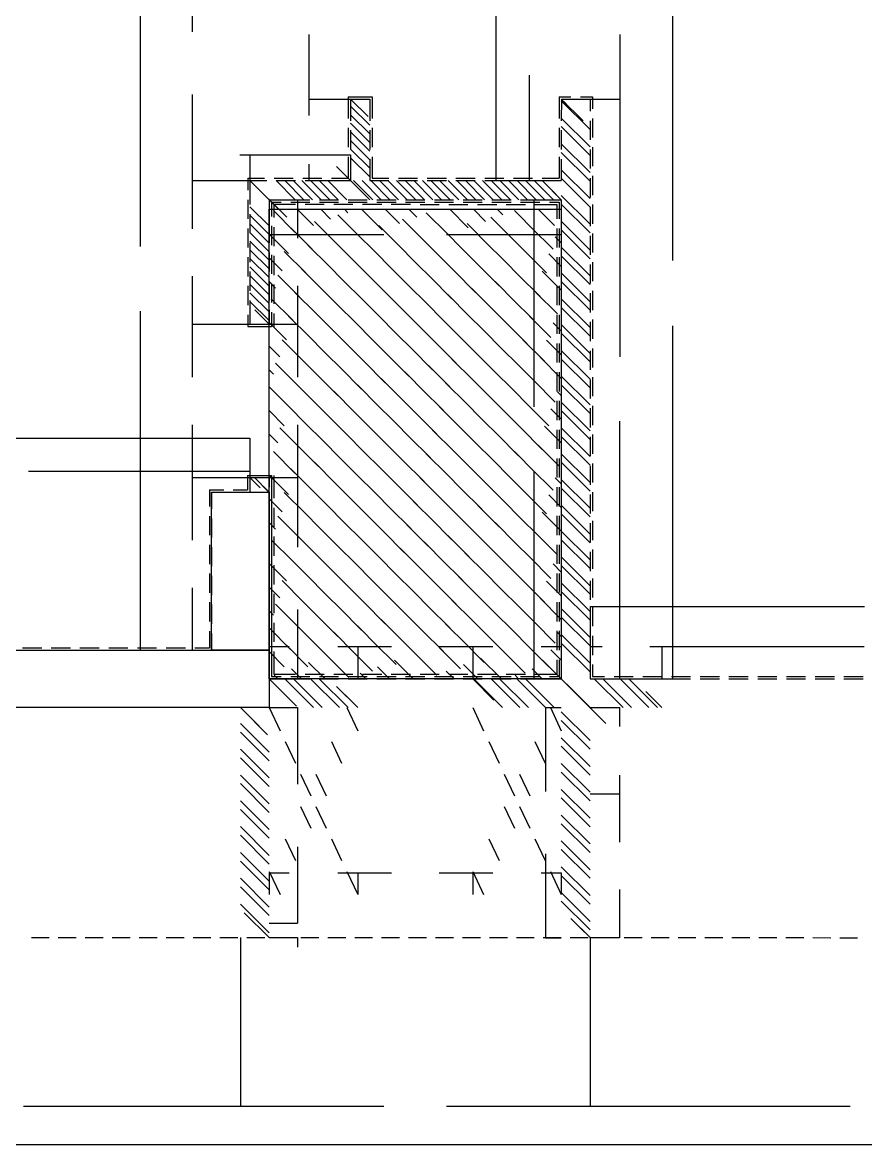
# Model space of a CAD drawing. Header units: metres. Extents: x -20.8 to 16.7, y -14.9 to 14.7.
# Drawn here: x -17.28 to -12.87, y -14.94 to -9.08 of the extents above; entities that cross this region are included whole.
import ezdxf

# ---------------------------------------------------------------- set-up
doc = ezdxf.new("R2010")
doc.units = ezdxf.units.M
doc.layers.add('CAD_PLAN_WALLS', color=8, linetype='Continuous')

msp = doc.modelspace()

# ---------------------------------------------------------------- linework, layer by layer
at = {"layer": 'CAD_PLAN_WALLS'}
for p, q in [((-14.8041, -7.6398), (-14.8041, -9.9071)), ((-16.6612, -8.4816), (-16.6613, -10.2512)), ((-13.883, -8.4817), (-13.883, -10.3239)), ((-16.3893, -8.6817), (-16.3893, -9.1312)), ((-15.7814, -9.1444), (-15.7814, -9.482)), ((-14.1581, -9.1444), (-14.1581, -9.482)), ((-14.631, -9.3576), (-14.631, -9.9071)), ((-16.3893, -9.4576), (-16.3893, -9.907)), ((-15.7815, -9.4819), (-15.5629, -9.4819)), ((-15.7815, -9.4819), (-15.5629, -9.4819)), ((-15.7814, -9.4819), (-15.7814, -9.5674)), ((-15.5749, -9.4699), (-15.4509, -9.4699)), ((-15.5749, -9.4699), (-15.5749, -9.5825)), ((-15.5629, -9.4819), (-15.5629, -9.5945)), ((-15.5629, -9.4819), (-15.4629, -9.4819)), ((-15.5629, -9.4819), (-15.5162, -9.5286)), ((-15.5629, -9.4819), (-15.4713, -9.5735)), ((-15.4629, -9.4819), (-15.4629, -9.5945)), ((-15.4509, -9.4699), (-15.4509, -9.5825)), ((-14.4747, -9.4698), (-14.4126, -9.4699)), ((-14.4747, -9.4698), (-14.4747, -9.5824)), ((-14.4626, -9.4819), (-14.4627, -9.5945)), ((-14.4627, -9.4819), (-14.3485, -9.5961)), ((-14.4627, -9.4819), (-14.4383, -9.5063)), ((-14.4626, -9.4819), (-14.3126, -9.482)), ((-14.3626, -9.47), (-14.3006, -9.4702)), ((-14.3126, -9.482), (-14.3126, -9.5445)), ((-14.3126, -9.482), (-14.1581, -9.482)), ((-14.3126, -9.482), (-14.1581, -9.482)), ((-14.3006, -9.4702), (-14.3006, -9.5326)), ((-14.1581, -9.4819), (-14.1581, -10.8263)), ((-15.5629, -9.5184), (-15.4629, -9.6184)), ((-14.4627, -9.491), (-14.3126, -9.641)), ((-15.5629, -9.5633), (-15.4629, -9.6633)), ((-14.4627, -9.5808), (-14.3126, -9.7308)), ((-14.3126, -9.5945), (-14.3126, -9.6945)), ((-14.3006, -9.5826), (-14.3006, -9.6826)), ((-15.5749, -9.6325), (-15.5749, -9.7325)), ((-15.5629, -9.6082), (-15.4629, -9.7083)), ((-15.5629, -9.6445), (-15.5629, -9.7445)), ((-15.5629, -9.6531), (-15.4629, -9.7532)), ((-15.4629, -9.6445), (-15.4629, -9.7445)), ((-15.4509, -9.6325), (-15.4509, -9.7325)), ((-14.4747, -9.6324), (-14.4747, -9.7324)), ((-14.4627, -9.6257), (-14.3126, -9.7757)), ((-14.4627, -9.6445), (-14.4627, -9.7445)), ((-15.5629, -9.6981), (-15.4629, -9.7981)), ((-14.4627, -9.7155), (-14.3126, -9.8656)), ((-16.1403, -9.7723), (-16.088, -9.7723)), ((-16.088, -9.7723), (-16.088, -9.907)), ((-16.088, -9.7723), (-15.5629, -9.7723)), ((-15.5629, -9.743), (-15.4629, -9.843)), ((-15.5629, -9.7723), (-15.5629, -9.8617)), ((-14.4627, -9.7604), (-14.3126, -9.9105)), ((-14.3126, -9.7445), (-14.3126, -9.8446)), ((-14.3006, -9.7326), (-14.3006, -9.8326)), ((-15.7814, -9.8215), (-15.7814, -9.9071)), ((-15.6371, -9.8328), (-15.4629, -10.007)), ((-15.5749, -9.7825), (-15.5749, -9.895)), ((-15.5629, -9.7879), (-15.4629, -9.8879)), ((-15.5629, -9.7945), (-15.5629, -9.907)), ((-15.4629, -9.7945), (-15.4629, -9.907)), ((-15.4509, -9.7825), (-15.4509, -9.895)), ((-14.4747, -9.7824), (-14.4747, -9.8951)), ((-14.4627, -9.7945), (-14.4627, -9.9071)), ((-16.1, -9.895), (-16.0125, -9.895)), ((-16.1, -9.895), (-16.1, -9.957)), ((-15.9625, -9.895), (-15.8625, -9.895)), ((-15.8125, -9.895), (-15.7124, -9.895)), ((-15.6624, -9.895), (-15.5749, -9.895)), ((-15.5922, -9.8777), (-15.4629, -10.007)), ((-15.4509, -9.895), (-15.3629, -9.895)), ((-15.3128, -9.895), (-15.2128, -9.895)), ((-15.1628, -9.895), (-15.0628, -9.895)), ((-15.0128, -9.8951), (-14.9128, -9.8951)), ((-14.8627, -9.8951), (-14.7627, -9.8951)), ((-14.7127, -9.8951), (-14.6127, -9.8951)), ((-14.5627, -9.8951), (-14.4747, -9.8951)), ((-14.4627, -9.8502), (-14.3126, -10.0003)), ((-14.4627, -9.8952), (-14.3126, -10.0452)), ((-14.3126, -9.8946), (-14.3126, -9.9946)), ((-14.3006, -9.8827), (-14.3006, -9.9827)), ((-16.3894, -9.907), (-16.088, -9.907)), ((-16.3894, -9.907), (-16.088, -9.907)), ((-16.3893, -9.9069), (-16.3893, -10.1584)), ((-16.088, -9.907), (-16.088, -10.0321)), ((-16.088, -9.907), (-16.0005, -9.907)), ((-16.088, -9.907), (-16.0311, -9.9639)), ((-16.088, -9.907), (-15.9862, -10.0088)), ((-16.088, -9.907), (-15.9413, -10.0537)), ((-16.088, -9.907), (-15.8964, -10.0986)), ((-15.9515, -9.907), (-15.8515, -10.007)), ((-15.9505, -9.907), (-15.8505, -9.907)), ((-15.9066, -9.907), (-15.8066, -10.007)), ((-15.8617, -9.907), (-15.7617, -10.007)), ((-15.8168, -9.907), (-15.7168, -10.007)), ((-15.8005, -9.907), (-15.7004, -9.907)), ((-15.7815, -9.907), (-15.6129, -9.907)), ((-15.7719, -9.907), (-15.6718, -10.007)), ((-15.727, -9.907), (-15.6269, -10.007)), ((-15.682, -9.907), (-15.582, -10.007)), ((-15.6504, -9.907), (-15.5629, -9.907)), ((-15.5473, -9.907), (-15.4473, -10.007)), ((-15.5024, -9.907), (-15.4024, -10.007)), ((-15.4629, -9.907), (-15.3629, -9.907)), ((-15.4575, -9.907), (-15.3575, -10.007)), ((-15.4126, -9.907), (-15.3126, -10.007)), ((-15.3677, -9.907), (-15.2676, -10.007)), ((-15.3228, -9.907), (-15.2227, -10.007)), ((-15.3128, -9.907), (-15.2128, -9.907)), ((-15.2778, -9.907), (-15.1778, -10.007)), ((-15.2329, -9.907), (-15.1329, -10.007)), ((-15.188, -9.907), (-15.088, -10.007)), ((-15.1628, -9.9071), (-15.0628, -9.9071)), ((-15.1431, -9.907), (-15.0431, -10.0071)), ((-15.0982, -9.907), (-14.9982, -10.0071)), ((-15.0533, -9.907), (-14.9533, -10.0071)), ((-15.0128, -9.9071), (-14.9128, -9.9071)), ((-15.0084, -9.907), (-14.9084, -10.0071)), ((-14.9635, -9.907), (-14.8634, -10.0071)), ((-14.9186, -9.907), (-14.8185, -10.0071)), ((-14.8736, -9.907), (-14.7736, -10.0071)), ((-14.8627, -9.9071), (-14.7627, -9.9071)), ((-14.8287, -9.907), (-14.7287, -10.0071)), ((-14.8042, -9.907), (-14.4627, -9.907)), ((-14.7838, -9.907), (-14.6838, -10.0071)), ((-14.7389, -9.907), (-14.6389, -10.0071)), ((-14.7127, -9.9071), (-14.6127, -9.9071)), ((-14.694, -9.907), (-14.594, -10.0071)), ((-14.6491, -9.907), (-14.5491, -10.0071)), ((-14.631, -9.907), (-14.4627, -9.907)), ((-14.6042, -9.907), (-14.5042, -10.0071)), ((-14.5627, -9.9071), (-14.4627, -9.9071)), ((-14.5593, -9.9105), (-14.4627, -10.0071)), ((-16.1, -10.0071), (-16.1, -10.1071)), ((-15.988, -10.007), (-15.9255, -10.007)), ((-15.988, -10.007), (-15.988, -10.0821)), ((-15.988, -10.007), (-15.8393, -10.007)), ((-15.8755, -10.007), (-15.7755, -10.007)), ((-15.8393, -10.007), (-15.8393, -10.2076)), ((-15.7254, -10.007), (-15.6254, -10.007)), ((-15.5754, -10.007), (-15.4754, -10.007)), ((-15.4254, -10.007), (-15.3254, -10.007)), ((-15.2753, -10.007), (-15.1753, -10.007)), ((-15.1253, -10.007), (-15.0253, -10.0071)), ((-14.9753, -10.0071), (-14.8753, -10.0071)), ((-14.8252, -10.0071), (-14.7252, -10.0071)), ((-14.6752, -10.0071), (-14.5752, -10.0071)), ((-14.606, -10.007), (-14.606, -11.0885)), ((-14.606, -10.0071), (-14.4627, -10.0071)), ((-14.5252, -10.0071), (-14.4627, -10.0071)), ((-14.5144, -9.9554), (-14.4627, -10.0071)), ((-14.4627, -9.985), (-14.3126, -10.135)), ((-14.4627, -10.0071), (-14.4627, -10.1071)), ((-16.088, -10.0435), (-15.988, -10.1435)), ((-15.9881, -12.5076), (-15.988, -10.057)), ((-15.988, -10.057), (-15.988, -10.1885)), ((-15.988, -10.057), (-14.4627, -10.0571)), ((-15.976, -10.019), (-15.9255, -10.019)), ((-15.976, -10.019), (-15.976, -10.0941)), ((-15.976, -10.019), (-15.976, -10.0941)), ((-15.976, -10.019), (-15.9255, -10.019)), ((-15.9653, -10.0636), (-15.853, -10.1759)), ((-15.964, -10.031), (-15.964, -10.1001)), ((-15.964, -10.031), (-15.8505, -10.031)), ((-15.8755, -10.019), (-15.7755, -10.019)), ((-15.8755, -10.019), (-15.7755, -10.019)), ((-15.8418, -10.057), (-15.7566, -10.1422)), ((-15.8005, -10.031), (-15.7004, -10.031)), ((-15.7254, -10.019), (-15.6254, -10.019)), ((-15.7254, -10.019), (-15.6254, -10.019)), ((-15.7183, -10.057), (-15.6668, -10.1085)), ((-15.6504, -10.031), (-15.5504, -10.031)), ((-15.5948, -10.057), (-15.577, -10.0749)), ((-15.5754, -10.019), (-15.4754, -10.019)), ((-15.5754, -10.019), (-15.4754, -10.019)), ((-15.505, -10.057), (-15.3974, -10.1647)), ((-15.5004, -10.031), (-15.4004, -10.031)), ((-15.4254, -10.019), (-15.3254, -10.019)), ((-15.4254, -10.019), (-15.3254, -10.019)), ((-15.3815, -10.0571), (-15.3075, -10.131)), ((-15.3504, -10.031), (-15.2503, -10.031)), ((-15.2753, -10.019), (-15.1753, -10.019)), ((-15.2753, -10.019), (-15.1753, -10.019)), ((-15.258, -10.0571), (-15.2177, -10.0973)), ((-15.2003, -10.0311), (-15.1003, -10.0311)), ((-15.1253, -10.019), (-15.0253, -10.0191)), ((-15.1253, -10.019), (-15.0253, -10.0191)), ((-15.0503, -10.0311), (-14.9503, -10.0311)), ((-15.0446, -10.0571), (-14.9482, -10.1535)), ((-14.9753, -10.0191), (-14.8753, -10.0191)), ((-14.9753, -10.0191), (-14.8753, -10.0191)), ((-14.9211, -10.0571), (-14.8584, -10.1198)), ((-14.9003, -10.0311), (-14.8002, -10.0311)), ((-14.8252, -10.0191), (-14.7252, -10.0191)), ((-14.8252, -10.0191), (-14.7252, -10.0191)), ((-14.7976, -10.0571), (-14.7686, -10.0861)), ((-14.7502, -10.0311), (-14.6502, -10.0311)), ((-14.7078, -10.0636), (-14.5955, -10.1759)), ((-14.6752, -10.0191), (-14.5752, -10.0191)), ((-14.6752, -10.0191), (-14.5752, -10.0191)), ((-14.6002, -10.0311), (-14.4867, -10.0311)), ((-14.5843, -10.0571), (-14.4991, -10.1422)), ((-14.5252, -10.0191), (-14.4747, -10.0191)), ((-14.5252, -10.0191), (-14.4747, -10.0191)), ((-14.4867, -10.0311), (-14.4867, -10.1071)), ((-14.4747, -10.0191), (-14.4747, -10.1071)), ((-14.4747, -10.0191), (-14.4747, -10.1071)), ((-14.4627, -10.0299), (-14.3126, -10.1799)), ((-14.4627, -10.0571), (-14.4627, -10.1885)), ((-14.4627, -10.0571), (-14.4627, -12.5076)), ((-14.3126, -10.0446), (-14.3126, -10.1446)), ((-14.3006, -10.0327), (-14.3006, -10.1327)), ((-16.088, -10.0821), (-16.088, -10.1821)), ((-16.088, -10.0884), (-15.988, -10.1884)), ((-15.752, -10.1198), (-15.6397, -10.232)), ((-15.6285, -10.0861), (-15.5162, -10.1984)), ((-15.2917, -10.1085), (-15.1794, -10.2208)), ((-15.1681, -10.0749), (-15.0559, -10.1871)), ((-14.8313, -10.0973), (-14.719, -10.2096)), ((-14.4627, -10.1197), (-14.3126, -10.2698)), ((-16.1, -10.1571), (-16.1, -10.2571)), ((-16.088, -10.1333), (-15.988, -10.2334)), ((-16.088, -10.1782), (-15.988, -10.2783)), ((-15.9881, -10.1884), (-15.3885, -10.1885)), ((-15.988, -10.1321), (-15.988, -10.2321)), ((-15.988, -10.1871), (-15.8867, -10.2884)), ((-15.976, -10.1441), (-15.976, -10.2441)), ((-15.976, -10.1441), (-15.976, -10.2441)), ((-15.964, -10.1501), (-15.964, -10.2501)), ((-15.8755, -10.1534), (-15.7632, -10.2657)), ((-15.5387, -10.1759), (-15.4264, -10.2882)), ((-15.4152, -10.1422), (-15.3029, -10.2545)), ((-15.0783, -10.1647), (-14.9661, -10.277)), ((-15.0621, -10.1885), (-14.4626, -10.1885)), ((-14.9548, -10.131), (-14.8425, -10.2433)), ((-14.7415, -10.1872), (-14.6292, -10.2994)), ((-14.618, -10.1535), (-14.5057, -10.2658)), ((-14.4867, -10.1571), (-14.4867, -10.2571)), ((-14.4747, -10.1571), (-14.4747, -10.2571)), ((-14.4747, -10.1571), (-14.4747, -10.2571)), ((-14.4627, -10.1571), (-14.4627, -10.2571)), ((-14.4627, -10.1646), (-14.3126, -10.3147)), ((-14.3006, -10.1827), (-14.3006, -10.2827)), ((-16.088, -10.2232), (-15.988, -10.3232)), ((-16.088, -10.2321), (-16.088, -10.3321)), ((-15.7857, -10.2433), (-15.6734, -10.3555)), ((-15.6622, -10.2096), (-15.5499, -10.3219)), ((-15.3253, -10.2321), (-15.2131, -10.3443)), ((-15.2018, -10.1984), (-15.0896, -10.3107)), ((-14.865, -10.2208), (-14.7527, -10.3331)), ((-14.4945, -10.2003), (-14.4627, -10.2321)), ((-14.3126, -10.1946), (-14.3126, -10.2947)), ((-16.088, -10.2681), (-15.988, -10.3681)), ((-15.988, -10.2821), (-15.988, -10.3821)), ((-15.976, -10.2941), (-15.976, -10.3941)), ((-15.976, -10.2941), (-15.976, -10.3941)), ((-15.964, -10.3001), (-15.964, -10.4001)), ((-15.9092, -10.2769), (-15.7969, -10.3892)), ((-15.5724, -10.2994), (-15.4601, -10.4117)), ((-15.4488, -10.2657), (-15.3366, -10.378)), ((-15.112, -10.2882), (-14.9997, -10.4005)), ((-14.9885, -10.2545), (-14.8762, -10.3668)), ((-14.6517, -10.277), (-14.5394, -10.3893)), ((-14.5282, -10.2901), (-14.4627, -10.3556)), ((-14.4627, -10.2545), (-14.3126, -10.4045)), ((-14.4627, -10.2994), (-14.3126, -10.4494)), ((-16.1, -10.3071), (-16.1, -10.4071)), ((-16.088, -10.313), (-15.988, -10.413)), ((-16.088, -10.3579), (-15.988, -10.4579)), ((-15.988, -10.3106), (-15.9204, -10.3782)), ((-15.6959, -10.3331), (-15.5836, -10.4454)), ((-15.359, -10.3556), (-15.2468, -10.4678)), ((-15.2355, -10.3219), (-15.1232, -10.4342)), ((-14.8987, -10.3443), (-14.7864, -10.4566)), ((-14.7752, -10.3107), (-14.6629, -10.4229)), ((-14.4867, -10.3071), (-14.4867, -10.4072)), ((-14.4747, -10.3071), (-14.4747, -10.4072)), ((-14.4747, -10.3071), (-14.4747, -10.4072)), ((-14.4627, -10.3071), (-14.4627, -10.4072)), ((-14.3126, -10.3447), (-14.3126, -10.4447)), ((-14.3006, -10.3328), (-14.3006, -10.4328)), ((-16.3894, -10.4058), (-16.3894, -10.6572)), ((-16.088, -10.3821), (-16.088, -10.4822)), ((-16.088, -10.4028), (-15.988, -10.5028)), ((-15.9429, -10.4005), (-15.8306, -10.5127)), ((-15.8194, -10.3668), (-15.7071, -10.4791)), ((-15.606, -10.4229), (-15.4938, -10.5352)), ((-15.4825, -10.3892), (-15.3703, -10.5015)), ((-15.1457, -10.4117), (-15.0334, -10.524)), ((-15.0222, -10.378), (-14.9099, -10.4903)), ((-14.6854, -10.4005), (-14.5731, -10.5128)), ((-14.5619, -10.3799), (-14.4627, -10.4791)), ((-14.4627, -10.3892), (-14.3126, -10.5392)), ((-16.1, -10.4571), (-16.1, -10.5572)), ((-16.088, -10.4477), (-15.988, -10.5477)), ((-15.988, -10.4321), (-15.988, -10.5322)), ((-15.988, -10.4341), (-15.9541, -10.468)), ((-15.976, -10.4441), (-15.976, -10.5442)), ((-15.976, -10.4441), (-15.976, -10.5442)), ((-15.964, -10.4501), (-15.964, -10.5502)), ((-15.8393, -10.4566), (-15.8393, -10.6572)), ((-15.7295, -10.4566), (-15.6173, -10.5689)), ((-15.3927, -10.4791), (-15.2804, -10.5913)), ((-15.2692, -10.4454), (-15.1569, -10.5577)), ((-14.9324, -10.4678), (-14.8201, -10.5801)), ((-14.8089, -10.4342), (-14.6966, -10.5464)), ((-14.4867, -10.4572), (-14.4867, -10.5572)), ((-14.4747, -10.4572), (-14.4747, -10.5572)), ((-14.4747, -10.4572), (-14.4747, -10.5572)), ((-14.4627, -10.4341), (-14.3126, -10.5841)), ((-14.4627, -10.4572), (-14.4627, -10.5572)), ((-16.088, -10.4926), (-15.988, -10.5926)), ((-16.088, -10.5322), (-16.088, -10.6572)), ((-16.088, -10.5375), (-15.988, -10.6376)), ((-15.9766, -10.524), (-15.8643, -10.6362)), ((-15.8531, -10.4903), (-15.7408, -10.6026)), ((-15.5162, -10.5127), (-15.4039, -10.625)), ((-15.1794, -10.5352), (-15.0671, -10.6475)), ((-15.0559, -10.5015), (-14.9436, -10.6138)), ((-14.719, -10.524), (-14.6068, -10.6363)), ((-14.5955, -10.4903), (-14.4833, -10.6026)), ((-14.4627, -10.5239), (-14.3126, -10.674)), ((-14.3126, -10.4947), (-14.3126, -10.5947)), ((-14.3006, -10.4828), (-14.3006, -10.5828)), ((-16.6613, -10.5881), (-16.6613, -12.3576)), ((-16.0627, -10.5824), (-15.988, -10.6572)), ((-15.988, -10.5822), (-15.988, -10.6572)), ((-15.976, -10.5942), (-15.976, -10.6692)), ((-15.976, -10.5942), (-15.976, -10.6692)), ((-15.7632, -10.5801), (-15.651, -10.6924)), ((-15.6397, -10.5464), (-15.5274, -10.6587)), ((-15.3029, -10.5689), (-15.1906, -10.6812)), ((-14.9661, -10.5913), (-14.8538, -10.7036)), ((-14.8426, -10.5577), (-14.7303, -10.6699)), ((-14.4627, -10.5688), (-14.3126, -10.7189)), ((-16.3894, -10.6571), (-16.3894, -10.933)), ((-16.3894, -10.6572), (-16.088, -10.6572)), ((-16.3894, -10.6572), (-16.088, -10.6572)), ((-16.1, -10.6072), (-16.1, -10.6692)), ((-16.088, -10.6572), (-15.988, -10.6572)), ((-16.0178, -10.6274), (-15.988, -10.6572)), ((-15.988, -10.6475), (-15.898, -10.7375)), ((-15.988, -10.6572), (-15.8393, -10.6572)), ((-15.988, -10.6572), (-15.8393, -10.6572)), ((-15.964, -10.6002), (-15.964, -10.6692)), ((-15.8867, -10.6138), (-15.7745, -10.7261)), ((-15.8393, -10.6571), (-15.8393, -10.933)), ((-15.5499, -10.6362), (-15.4376, -10.7485)), ((-15.4264, -10.6026), (-15.3141, -10.7148)), ((-15.0896, -10.625), (-14.9773, -10.7373)), ((-14.7527, -10.6475), (-14.6405, -10.7598)), ((-14.6292, -10.6138), (-14.5169, -10.7261)), ((-14.5057, -10.6494), (-14.4627, -10.6924)), ((-14.4867, -10.6072), (-14.4867, -10.7072)), ((-14.4747, -10.6072), (-14.4747, -10.7072)), ((-14.4747, -10.6072), (-14.4747, -10.7072)), ((-14.4627, -10.6072), (-14.4627, -10.7072)), ((-14.3126, -10.6447), (-14.3126, -10.7448)), ((-14.3006, -10.6328), (-14.3006, -10.7328)), ((-16.1, -10.6692), (-15.976, -10.6692)), ((-15.7969, -10.7036), (-15.6846, -10.8159)), ((-15.6734, -10.6699), (-15.5611, -10.7822)), ((-15.3366, -10.6924), (-15.2243, -10.8047)), ((-15.2131, -10.6587), (-15.1008, -10.771)), ((-14.9997, -10.7149), (-14.8875, -10.8271)), ((-14.8762, -10.6812), (-14.764, -10.7935)), ((-14.4627, -10.6587), (-14.3127, -10.8087)), ((-14.4627, -10.7036), (-14.3127, -10.8536)), ((-13.883, -10.6654), (-13.8831, -12.5077)), ((-15.988, -10.771), (-15.9317, -10.8273)), ((-15.9204, -10.7373), (-15.8081, -10.8496)), ((-15.5836, -10.7598), (-15.4713, -10.872)), ((-15.4601, -10.7261), (-15.3478, -10.8384)), ((-15.1233, -10.7485), (-15.011, -10.8608)), ((-14.7864, -10.771), (-14.6741, -10.8833)), ((-14.6629, -10.7373), (-14.5506, -10.8496)), ((-14.5394, -10.7392), (-14.4627, -10.8159)), ((-14.4867, -10.7572), (-14.4867, -10.8573)), ((-14.4747, -10.7572), (-14.4747, -10.8573)), ((-14.4747, -10.7572), (-14.4747, -10.8573)), ((-14.4627, -10.7572), (-14.4627, -10.8573)), ((-15.8306, -10.8271), (-15.7183, -10.9394)), ((-15.7071, -10.7934), (-15.5948, -10.9057)), ((-15.3703, -10.8159), (-15.258, -10.9282)), ((-15.2468, -10.7822), (-15.1345, -10.8945)), ((-14.9099, -10.8047), (-14.7976, -10.917)), ((-14.5731, -10.829), (-14.4627, -10.9394)), ((-14.4627, -10.7934), (-14.3127, -10.9434)), ((-14.3127, -10.7948), (-14.3127, -10.8948)), ((-14.3006, -10.7829), (-14.3007, -10.8829)), ((-15.9541, -10.8608), (-15.8418, -10.9731)), ((-15.6173, -10.8833), (-15.505, -10.9955)), ((-15.4938, -10.8496), (-15.3815, -10.9619)), ((-15.1569, -10.872), (-15.0447, -10.9843)), ((-15.0334, -10.8384), (-14.9212, -10.9506)), ((-14.6966, -10.8608), (-14.5843, -10.9731)), ((-14.4627, -10.8383), (-14.3127, -10.9883)), ((-15.988, -10.8945), (-15.9653, -10.9172)), ((-15.7408, -10.9169), (-15.6285, -11.0292)), ((-15.404, -10.9394), (-15.2917, -11.0517)), ((-15.2804, -10.9057), (-15.1682, -11.018)), ((-14.9436, -10.9282), (-14.8313, -11.0405)), ((-14.8201, -10.8945), (-14.7078, -11.0068)), ((-14.4867, -10.9073), (-14.4867, -11.0073)), ((-14.4747, -10.9073), (-14.4747, -11.0073)), ((-14.4747, -10.9073), (-14.4747, -11.0073)), ((-14.4627, -10.9073), (-14.4627, -11.0073)), ((-14.4627, -10.9281), (-14.3127, -11.0782)), ((-14.3127, -10.9448), (-14.3127, -11.0448)), ((-14.3007, -10.9329), (-14.3007, -11.0329)), ((-15.9878, -10.9843), (-15.8755, -11.0966)), ((-15.8643, -10.9506), (-15.752, -11.0629)), ((-15.651, -11.0068), (-15.5387, -11.119)), ((-15.5275, -10.9731), (-15.4152, -11.0854)), ((-15.1906, -10.9955), (-15.0783, -11.1078)), ((-15.0671, -10.9619), (-14.9548, -11.0741)), ((-14.7303, -10.9843), (-14.618, -11.0966)), ((-14.6068, -10.9506), (-14.4945, -11.0629)), ((-14.4833, -11.0087), (-14.4627, -11.0292)), ((-14.4627, -10.973), (-14.3127, -11.1231)), ((-15.7745, -11.0404), (-15.6622, -11.1527)), ((-15.4376, -11.0629), (-15.3254, -11.1752)), ((-15.3141, -11.0292), (-15.2019, -11.1415)), ((-14.9773, -11.0517), (-14.865, -11.164)), ((-14.8538, -11.018), (-14.7415, -11.1303)), ((-14.4867, -11.0573), (-14.4867, -11.1573)), ((-14.4747, -11.0573), (-14.4747, -11.1573)), ((-14.4747, -11.0573), (-14.4747, -11.1573)), ((-14.4627, -11.0573), (-14.4627, -11.1573)), ((-14.4627, -11.0629), (-14.3127, -11.2129)), ((-15.988, -11.1078), (-15.9092, -11.1866)), ((-15.898, -11.0741), (-15.7857, -11.1864)), ((-15.5611, -11.0966), (-15.4489, -11.2089)), ((-15.2243, -11.119), (-15.112, -11.2313)), ((-15.1008, -11.0854), (-14.9885, -11.1976)), ((-14.764, -11.1078), (-14.6517, -11.2201)), ((-14.6405, -11.0742), (-14.5282, -11.1864)), ((-14.517, -11.0985), (-14.4627, -11.1528)), ((-14.4627, -11.1078), (-14.3127, -11.2578)), ((-14.3127, -11.0948), (-14.3127, -11.1949)), ((-14.3007, -11.0829), (-14.3007, -11.1829)), ((-16.3894, -11.1815), (-16.3894, -11.4574)), ((-15.8393, -11.1815), (-15.8393, -11.4574)), ((-15.8082, -11.1639), (-15.6959, -11.2762)), ((-15.6846, -11.1303), (-15.5724, -11.2425)), ((-15.3478, -11.1527), (-15.2355, -11.265)), ((-15.011, -11.1752), (-14.8987, -11.2875)), ((-14.8875, -11.1415), (-14.7752, -11.2538)), ((-14.1582, -11.1632), (-14.1582, -12.5077)), ((-15.988, -11.2313), (-15.9429, -11.2764)), ((-15.9317, -11.1976), (-15.8194, -11.3099)), ((-15.5948, -11.2201), (-15.4826, -11.3324)), ((-15.4713, -11.1864), (-15.359, -11.2987)), ((-15.258, -11.2426), (-15.1457, -11.3548)), ((-15.1345, -11.2089), (-15.0222, -11.3212)), ((-14.7977, -11.2313), (-14.6854, -11.3436)), ((-14.6742, -11.1977), (-14.5619, -11.3099)), ((-14.5506, -11.1883), (-14.4627, -11.2763)), ((-14.4867, -11.2073), (-14.4867, -11.3074)), ((-14.4747, -11.2073), (-14.4747, -11.3074)), ((-14.4747, -11.2073), (-14.4747, -11.3074)), ((-14.4627, -11.1976), (-14.3127, -11.3476)), ((-14.4627, -11.2073), (-14.4627, -11.3074)), ((-14.4627, -11.2425), (-14.3127, -11.3925)), ((-14.3007, -11.233), (-14.3007, -11.333)), ((-17.5456, -11.2507), (-16.088, -11.2507)), ((-16.0881, -11.2507), (-16.0881, -11.5324)), ((-15.8418, -11.2875), (-15.7296, -11.3997)), ((-15.7183, -11.2538), (-15.6061, -11.3661)), ((-15.3815, -11.2762), (-15.2692, -11.3885)), ((-15.0447, -11.2987), (-14.9324, -11.411)), ((-14.9212, -11.265), (-14.8089, -11.3773)), ((-14.5843, -11.2875), (-14.4721, -11.3998)), ((-14.3127, -11.2449), (-14.3127, -11.3449)), ((-15.9653, -11.3211), (-15.8531, -11.4334)), ((-15.6285, -11.3436), (-15.5162, -11.4559)), ((-15.505, -11.3099), (-15.3927, -11.4222)), ((-15.1682, -11.3324), (-15.0559, -11.4447)), ((-14.8313, -11.3548), (-14.7191, -11.4671)), ((-14.7078, -11.3212), (-14.5956, -11.4334)), ((-14.4867, -11.3574), (-14.4867, -11.4574)), ((-14.4747, -11.3574), (-14.4747, -11.4574)), ((-14.4747, -11.3574), (-14.4747, -11.4574)), ((-14.4627, -11.3323), (-14.3127, -11.4824)), ((-14.4627, -11.3574), (-14.4627, -11.4574)), ((-15.8755, -11.411), (-15.7633, -11.5232)), ((-15.752, -11.3773), (-15.6397, -11.4896)), ((-15.4152, -11.3997), (-15.3029, -11.512)), ((-15.2917, -11.3661), (-15.1794, -11.4783)), ((-14.9548, -11.3885), (-14.8426, -11.5008)), ((-14.618, -11.411), (-14.5057, -11.5233)), ((-14.4627, -11.3772), (-14.3127, -11.5273)), ((-14.3127, -11.3949), (-14.3127, -11.4949)), ((-14.3007, -11.383), (-14.3007, -11.483)), ((-17.2445, -11.4238), (-16.088, -11.4239)), ((-16.3894, -11.4573), (-16.0881, -11.4573)), ((-16.3894, -11.4573), (-16.3894, -11.7833)), ((-16.3894, -11.4573), (-16.0881, -11.4573)), ((-16.1001, -11.4454), (-15.976, -11.4454)), ((-16.1001, -11.4454), (-16.1001, -11.5204)), ((-16.0881, -11.4238), (-16.0881, -11.5323)), ((-16.0881, -11.4573), (-16.0342, -11.5112)), ((-16.0881, -11.4574), (-16.0881, -11.5324)), ((-16.0881, -11.4574), (-15.988, -11.4574)), ((-16.0643, -11.4573), (-15.9893, -11.5324)), ((-15.988, -11.4446), (-15.8868, -11.5459)), ((-15.988, -11.4573), (-15.8393, -11.4573)), ((-15.988, -11.4573), (-15.8393, -11.4573)), ((-15.988, -11.4574), (-15.988, -11.5074)), ((-15.976, -11.4454), (-15.976, -11.5704)), ((-15.976, -11.4454), (-15.976, -11.4954)), ((-15.964, -11.4454), (-15.964, -11.5644)), ((-15.8393, -11.4573), (-15.8394, -11.8199)), ((-15.6622, -11.4671), (-15.5499, -11.5794)), ((-15.5387, -11.4334), (-15.4264, -11.5457)), ((-15.2019, -11.4559), (-15.0896, -11.5682)), ((-15.0784, -11.4222), (-14.9661, -11.5345)), ((-14.7415, -11.4447), (-14.6292, -11.5569)), ((-14.606, -11.4262), (-14.606, -12.5077)), ((-14.4945, -11.4578), (-14.4627, -11.4896)), ((-14.4627, -11.4671), (-14.3127, -11.6171)), ((-16.3001, -11.5204), (-16.2251, -11.5204)), ((-16.3001, -11.5204), (-16.3001, -11.6079)), ((-16.2881, -11.5324), (-16.2881, -11.6199)), ((-16.2881, -11.5324), (-16.2131, -11.5324)), ((-16.2881, -11.5324), (-15.988, -11.5324)), ((-16.2881, -12.3576), (-16.2881, -11.5324)), ((-16.1751, -11.5204), (-16.1001, -11.5204)), ((-16.1631, -11.5324), (-16.0881, -11.5324)), ((-16.0194, -11.501), (-15.988, -11.5324)), ((-15.988, -11.5324), (-15.9881, -12.3576)), ((-15.9092, -11.5345), (-15.7969, -11.6467)), ((-15.7857, -11.5008), (-15.6734, -11.6131)), ((-15.4489, -11.5232), (-15.3366, -11.6355)), ((-15.3254, -11.4896), (-15.2131, -11.6018)), ((-14.9885, -11.512), (-14.8763, -11.6243)), ((-14.865, -11.4783), (-14.7528, -11.5906)), ((-14.6517, -11.5345), (-14.5394, -11.6468)), ((-14.4867, -11.5074), (-14.4867, -11.6074)), ((-14.4747, -11.5074), (-14.4747, -11.6074)), ((-14.4747, -11.5074), (-14.4747, -11.6074)), ((-14.4627, -11.5074), (-14.4627, -11.6074)), ((-14.4627, -11.512), (-14.3127, -11.662)), ((-14.3007, -11.533), (-14.3007, -11.633)), ((-15.988, -11.5574), (-15.988, -11.6574)), ((-15.988, -11.5681), (-15.9204, -11.6357)), ((-15.976, -11.5454), (-15.976, -11.6454)), ((-15.6959, -11.5906), (-15.5836, -11.7029)), ((-15.5724, -11.5569), (-15.4601, -11.6692)), ((-15.2355, -11.5794), (-15.1233, -11.6917)), ((-15.112, -11.5457), (-14.9998, -11.658)), ((-14.7752, -11.5682), (-14.6629, -11.6805)), ((-14.5282, -11.5476), (-14.4627, -11.6131)), ((-14.3127, -11.5449), (-14.3127, -11.645)), ((-15.976, -11.6204), (-15.976, -11.7204)), ((-15.964, -11.6144), (-15.964, -11.7144)), ((-15.8194, -11.6243), (-15.7071, -11.7366)), ((-15.4826, -11.6467), (-15.3703, -11.759)), ((-15.3591, -11.6131), (-15.2468, -11.7253)), ((-15.0222, -11.6355), (-14.9099, -11.7478)), ((-14.8987, -11.6019), (-14.7864, -11.7141)), ((-14.5619, -11.6374), (-14.4627, -11.7366)), ((-14.4627, -11.6018), (-14.3127, -11.7518)), ((-14.4627, -11.6467), (-14.3127, -11.7967)), ((-16.3001, -11.6579), (-16.3001, -11.7579)), ((-16.2881, -11.6699), (-16.2881, -11.7699)), ((-15.988, -11.6916), (-15.9541, -11.7256)), ((-15.988, -11.7074), (-15.988, -11.8074)), ((-15.976, -11.6954), (-15.976, -11.7954)), ((-15.9429, -11.658), (-15.8306, -11.7702)), ((-15.6061, -11.6804), (-15.4938, -11.7927)), ((-15.2692, -11.7029), (-15.157, -11.8152)), ((-15.1457, -11.6692), (-15.0335, -11.7815)), ((-14.8089, -11.6917), (-14.6966, -11.804)), ((-14.6854, -11.658), (-14.5731, -11.7703)), ((-14.4867, -11.6574), (-14.4867, -11.7575)), ((-14.4747, -11.6574), (-14.4747, -11.7575)), ((-14.4747, -11.6574), (-14.4747, -11.7575)), ((-14.4627, -11.6574), (-14.4627, -11.7575)), ((-14.3127, -11.695), (-14.3127, -11.795)), ((-14.3007, -11.6831), (-14.3007, -11.7831)), ((-15.964, -11.7644), (-15.964, -11.8645)), ((-15.8531, -11.7478), (-15.7408, -11.8601)), ((-15.7296, -11.7141), (-15.6173, -11.8264)), ((-15.3927, -11.7366), (-15.2805, -11.8489)), ((-15.0559, -11.759), (-14.9436, -11.8713)), ((-14.9324, -11.7254), (-14.8201, -11.8376)), ((-14.5956, -11.7478), (-14.4833, -11.8601)), ((-14.4627, -11.7365), (-14.3127, -11.8866)), ((-16.3001, -11.808), (-16.3001, -11.908)), ((-16.2881, -11.82), (-16.2881, -11.92)), ((-15.9766, -11.7815), (-15.8643, -11.8938)), ((-15.976, -11.7704), (-15.976, -11.8705)), ((-15.6398, -11.8039), (-15.5275, -11.9162)), ((-15.5162, -11.7703), (-15.404, -11.8825)), ((-15.3029, -11.8264), (-15.1906, -11.9387)), ((-15.1794, -11.7927), (-15.0671, -11.905)), ((-14.8426, -11.8152), (-14.7303, -11.9275)), ((-14.7191, -11.7815), (-14.6068, -11.8938)), ((-14.4867, -11.8075), (-14.4867, -11.9075)), ((-14.4747, -11.8075), (-14.4747, -11.9075)), ((-14.4747, -11.8075), (-14.4747, -11.9075)), ((-14.4627, -11.7814), (-14.3127, -11.9315)), ((-14.4627, -11.8075), (-14.4627, -11.9075)), ((-15.988, -11.8575), (-15.988, -11.9575)), ((-15.976, -11.8455), (-15.976, -11.9455)), ((-15.8868, -11.8713), (-15.7745, -11.9836)), ((-15.7633, -11.8376), (-15.651, -11.9499)), ((-15.4264, -11.8601), (-15.3142, -11.9724)), ((-15.0896, -11.8825), (-14.9773, -11.9948)), ((-14.9661, -11.8489), (-14.8538, -11.9611)), ((-14.6293, -11.8713), (-14.517, -11.9836)), ((-14.4627, -11.8713), (-14.3127, -12.0213)), ((-14.3127, -11.845), (-14.3127, -11.945)), ((-14.3007, -11.8331), (-14.3007, -11.9331)), ((-15.988, -11.905), (-15.898, -11.995)), ((-15.976, -11.9205), (-15.976, -12.0205)), ((-15.964, -11.9145), (-15.964, -12.0145)), ((-15.6734, -11.9274), (-15.5612, -12.0397)), ((-15.5499, -11.8938), (-15.4377, -12.006)), ((-15.2131, -11.9162), (-15.1008, -12.0285)), ((-14.8763, -11.9387), (-14.764, -12.051)), ((-14.7528, -11.905), (-14.6405, -12.0173)), ((-14.5058, -11.9069), (-14.4627, -11.9499)), ((-14.4627, -11.9162), (-14.3127, -12.0662)), ((-16.3001, -11.958), (-16.3001, -12.058)), ((-16.2881, -11.97), (-16.2881, -12.07)), ((-15.976, -11.9955), (-15.9761, -12.0955)), ((-15.9205, -11.9948), (-15.8082, -12.1071)), ((-15.7969, -11.9611), (-15.6847, -12.0734)), ((-15.4601, -11.9836), (-15.3478, -12.0959)), ((-15.3366, -11.9499), (-15.2243, -12.0622)), ((-14.9998, -11.9724), (-14.8875, -12.0846)), ((-14.6629, -11.9948), (-14.5507, -12.1071)), ((-14.5394, -11.9967), (-14.4627, -12.0734)), ((-14.4867, -11.9575), (-14.4867, -12.0575)), ((-14.4747, -11.9575), (-14.4747, -12.0575)), ((-14.4747, -11.9575), (-14.4747, -12.0575)), ((-14.4627, -11.9575), (-14.4627, -12.0575)), ((-14.3127, -11.995), (-14.3127, -12.0951)), ((-14.3007, -11.9831), (-14.3007, -12.0831)), ((-16.3894, -12.0316), (-16.3894, -12.3576)), ((-15.9881, -12.0075), (-15.9881, -12.1075)), ((-15.9881, -12.0285), (-15.9317, -12.0849)), ((-15.7071, -12.0509), (-15.5949, -12.1632)), ((-15.5836, -12.0173), (-15.4713, -12.1295)), ((-15.2468, -12.0397), (-15.1345, -12.152)), ((-15.1233, -12.006), (-15.011, -12.1183)), ((-14.91, -12.0622), (-14.7977, -12.1745)), ((-14.7864, -12.0285), (-14.6742, -12.1408)), ((-14.4627, -12.006), (-14.3127, -12.156)), ((-14.4627, -12.0509), (-14.3127, -12.2009)), ((-16.3001, -12.108), (-16.3001, -12.208)), ((-16.2881, -12.12), (-16.2881, -12.22)), ((-15.9761, -12.0705), (-15.9761, -12.1705)), ((-15.964, -12.0645), (-15.964, -12.1645)), ((-15.9541, -12.1183), (-15.8419, -12.2306)), ((-15.8306, -12.0846), (-15.7184, -12.1969)), ((-15.4938, -12.1071), (-15.3815, -12.2194)), ((-15.3703, -12.0734), (-15.258, -12.1857)), ((-15.0335, -12.0959), (-14.9212, -12.2082)), ((-14.6966, -12.1183), (-14.5844, -12.2306)), ((-14.5731, -12.0865), (-14.4627, -12.1969)), ((-14.4867, -12.1075), (-14.4867, -12.2076)), ((-14.4747, -12.1075), (-14.4747, -12.2076)), ((-14.4747, -12.1075), (-14.4747, -12.2076)), ((-14.4627, -12.1075), (-14.4627, -12.2076)), ((-15.9881, -12.152), (-15.9654, -12.1747)), ((-15.9881, -12.1575), (-15.9881, -12.2575)), ((-15.9761, -12.1455), (-15.9761, -12.2455)), ((-15.8394, -12.145), (-15.8394, -12.5076)), ((-15.7408, -12.1744), (-15.6285, -12.2867)), ((-15.6173, -12.1408), (-15.505, -12.253)), ((-15.2805, -12.1632), (-15.1682, -12.2755)), ((-15.157, -12.1296), (-15.0447, -12.2418)), ((-14.8201, -12.152), (-14.7079, -12.2643)), ((-14.4627, -12.1407), (-14.3127, -12.2908)), ((-14.3127, -12.1302), (-14.3127, -12.5076)), ((-14.3127, -12.1303), (-12.8802, -12.1303)), ((-14.3127, -12.1451), (-14.3127, -12.2451)), ((-14.3007, -12.1332), (-14.3007, -12.2332)), ((-15.9761, -12.2205), (-15.9761, -12.3206)), ((-15.9641, -12.2145), (-15.9641, -12.3146)), ((-15.8643, -12.2081), (-15.752, -12.3204)), ((-15.5275, -12.2306), (-15.4152, -12.3429)), ((-15.404, -12.1969), (-15.2917, -12.3092)), ((-15.0671, -12.2194), (-14.9549, -12.3317)), ((-14.9436, -12.1857), (-14.8314, -12.298)), ((-14.6068, -12.2082), (-14.4945, -12.3204)), ((-14.4627, -12.1856), (-14.3127, -12.3357)), ((-16.3001, -12.2581), (-16.3001, -12.3456)), ((-16.2881, -12.2701), (-16.2881, -12.3576)), ((-15.9878, -12.2418), (-15.8756, -12.3541)), ((-15.9761, -12.2956), (-15.9761, -12.3956)), ((-15.651, -12.2643), (-15.5387, -12.3766)), ((-15.3142, -12.2867), (-15.2019, -12.399)), ((-15.1907, -12.2531), (-15.0784, -12.3653)), ((-14.8538, -12.2755), (-14.7415, -12.3878)), ((-14.7303, -12.2418), (-14.618, -12.3541)), ((-14.4867, -12.2576), (-14.4867, -12.3576)), ((-14.4833, -12.2662), (-14.4627, -12.2868)), ((-14.4747, -12.2576), (-14.4747, -12.3576)), ((-14.4747, -12.2576), (-14.4747, -12.3576)), ((-14.4627, -12.2576), (-14.4627, -12.3576)), ((-14.4627, -12.2755), (-14.3127, -12.4255)), ((-14.3127, -12.2951), (-14.3127, -12.3951)), ((-14.3007, -12.2832), (-14.3007, -12.3832)), ((-17.2753, -12.3455), (-17.1753, -12.3455)), ((-17.1253, -12.3455), (-17.0253, -12.3455)), ((-16.9753, -12.3455), (-16.8753, -12.3455)), ((-16.8252, -12.3455), (-16.7252, -12.3455)), ((-16.6752, -12.3456), (-16.5752, -12.3456)), ((-16.5252, -12.3456), (-16.4252, -12.3456)), ((-16.3751, -12.3456), (-16.3001, -12.3456)), ((-15.9881, -12.3076), (-15.9881, -12.4076)), ((-15.9881, -12.3378), (-15.9881, -12.5076)), ((-15.9881, -12.3378), (-15.8834, -12.3378)), ((-15.898, -12.3316), (-15.7857, -12.4439)), ((-15.7745, -12.298), (-15.6622, -12.4102)), ((-15.6301, -12.3379), (-15.5254, -12.3379)), ((-15.5612, -12.3541), (-15.4489, -12.4664)), ((-15.5255, -12.3378), (-15.5255, -12.5076)), ((-15.5255, -12.3378), (-15.5255, -12.5076)), ((-15.5255, -12.3379), (-15.3499, -12.3379)), ((-15.4377, -12.3204), (-15.3254, -12.4327)), ((-15.1009, -12.3379), (-14.9253, -12.3379)), ((-15.1008, -12.3429), (-14.9886, -12.4552)), ((-14.9773, -12.3092), (-14.8651, -12.4215)), ((-14.9254, -12.3379), (-14.8206, -12.3379)), ((-14.9253, -12.3378), (-14.9253, -12.5076)), ((-14.9253, -12.3378), (-14.9253, -12.5076)), ((-14.6405, -12.3317), (-14.5282, -12.4439)), ((-14.5674, -12.3379), (-14.4627, -12.3379)), ((-14.4627, -12.3204), (-14.3127, -12.4704)), ((-14.4627, -12.3378), (-14.4627, -12.5076)), ((-14.3127, -12.3378), (-14.3127, -12.5076)), ((-14.3127, -12.3379), (-14.2499, -12.3379)), ((-14.0004, -12.3379), (-13.9376, -12.3379)), ((-13.9377, -12.3379), (-12.8812, -12.3379)), ((-13.9376, -12.3378), (-13.9376, -12.5076)), ((-13.9376, -12.3378), (-13.9376, -12.5076)), ((-18.7387, -12.3575), (-15.9881, -12.3576)), ((-17.2633, -12.3575), (-17.1633, -12.3575)), ((-17.1133, -12.3575), (-17.0133, -12.3575)), ((-16.9633, -12.3575), (-16.8633, -12.3575)), ((-16.8132, -12.3576), (-16.7132, -12.3576)), ((-16.6632, -12.3576), (-16.5632, -12.3576)), ((-16.6614, -12.3576), (-16.4882, -12.3576)), ((-16.5132, -12.3576), (-16.4132, -12.3576)), ((-16.3895, -12.3575), (-16.2881, -12.3575)), ((-16.3631, -12.3576), (-16.2881, -12.3576)), ((-15.9881, -12.3576), (-16.2881, -12.3576)), ((-15.9881, -12.3576), (-15.9881, -12.6576)), ((-15.9881, -12.3653), (-15.9092, -12.4441)), ((-15.9761, -12.3706), (-15.9761, -12.4956)), ((-15.9641, -12.3646), (-15.9641, -12.4836)), ((-15.6847, -12.3878), (-15.5724, -12.5001)), ((-15.3329, -12.4102), (-15.2356, -12.5076)), ((-15.2243, -12.3766), (-15.1121, -12.4888)), ((-14.8838, -12.399), (-14.7752, -12.5076)), ((-14.764, -12.3653), (-14.6517, -12.4776)), ((-14.5602, -12.4102), (-14.3127, -12.6577)), ((-14.517, -12.356), (-14.4627, -12.4103)), ((-14.4867, -12.4076), (-14.4867, -12.4836)), ((-14.4747, -12.4076), (-14.4747, -12.4956)), ((-14.4747, -12.4076), (-14.4747, -12.4956)), ((-14.4627, -12.4076), (-14.4627, -12.5076)), ((-15.9881, -12.4576), (-15.9881, -12.5076)), ((-15.9761, -12.4456), (-15.9761, -12.4956)), ((-15.8719, -12.4551), (-15.8194, -12.5076)), ((-15.782, -12.4215), (-15.6959, -12.5076)), ((-15.4227, -12.4439), (-15.3591, -12.5076)), ((-15.0635, -12.4664), (-15.0222, -12.5076)), ((-14.9736, -12.4327), (-14.8987, -12.5076)), ((-14.6143, -12.4552), (-14.5619, -12.5076)), ((-14.5245, -12.4458), (-14.4627, -12.5076)), ((-14.5152, -12.4551), (-14.3127, -12.6577)), ((-14.3127, -12.4451), (-14.3127, -12.5076)), ((-14.3007, -12.4332), (-14.3007, -12.4956)), ((-15.9881, -12.5076), (-15.9255, -12.5076)), ((-15.9881, -12.5076), (-15.8906, -12.605)), ((-15.9881, -12.5076), (-15.8457, -12.6499)), ((-15.9881, -12.5076), (-15.8393, -12.5076)), ((-14.4627, -12.5076), (-15.9881, -12.5076)), ((-15.9761, -12.4956), (-15.9255, -12.4956)), ((-15.9761, -12.4956), (-15.9255, -12.4956)), ((-15.9641, -12.4836), (-15.8505, -12.4836)), ((-15.9617, -12.4888), (-15.9429, -12.5076)), ((-15.9059, -12.5076), (-15.7559, -12.6576)), ((-15.8755, -12.4956), (-15.7755, -12.4956)), ((-15.8755, -12.4956), (-15.7755, -12.4956)), ((-15.8755, -12.5076), (-15.7755, -12.5076)), ((-15.861, -12.5076), (-15.711, -12.6576)), ((-15.8005, -12.4836), (-15.7005, -12.4836)), ((-15.7712, -12.5076), (-15.6212, -12.6576)), ((-15.7263, -12.5076), (-15.5762, -12.6576)), ((-15.7255, -12.4956), (-15.6255, -12.4956)), ((-15.7255, -12.4956), (-15.6255, -12.4956)), ((-15.7255, -12.5076), (-15.6255, -12.5076)), ((-15.6505, -12.4836), (-15.5505, -12.4836)), ((-15.5755, -12.4956), (-15.4754, -12.4956)), ((-15.5755, -12.4956), (-15.4754, -12.4956)), ((-15.5755, -12.5076), (-15.4754, -12.5076)), ((-15.5126, -12.4776), (-15.4826, -12.5076)), ((-15.5005, -12.4836), (-15.4004, -12.4836)), ((-15.4254, -12.4956), (-15.3254, -12.4956)), ((-15.4254, -12.4956), (-15.3254, -12.4956)), ((-15.4254, -12.5076), (-15.3254, -12.5076)), ((-15.3504, -12.4836), (-15.2504, -12.4836)), ((-15.2754, -12.4956), (-15.1754, -12.4956)), ((-15.2754, -12.4956), (-15.1754, -12.4956)), ((-15.2754, -12.5076), (-15.1754, -12.5076)), ((-15.2004, -12.4836), (-15.1004, -12.4836)), ((-15.1254, -12.4956), (-15.0253, -12.4956)), ((-15.1254, -12.4956), (-15.0253, -12.4956)), ((-15.1254, -12.5076), (-15.0253, -12.5076)), ((-15.0504, -12.4836), (-14.9503, -12.4836)), ((-14.9753, -12.4956), (-14.8753, -12.4956)), ((-14.9753, -12.4956), (-14.8753, -12.4956)), ((-14.9753, -12.5076), (-14.8753, -12.5076)), ((-14.9253, -12.5076), (-14.8143, -12.6186)), ((-14.9253, -12.5076), (-14.9041, -12.5288)), ((-14.9194, -12.5076), (-14.7694, -12.6576)), ((-14.9003, -12.4836), (-14.8003, -12.4836)), ((-14.8296, -12.5076), (-14.6796, -12.6576)), ((-14.8253, -12.4956), (-14.7253, -12.4956)), ((-14.8253, -12.4956), (-14.7253, -12.4956)), ((-14.8253, -12.5076), (-14.7253, -12.5076)), ((-14.7847, -12.5076), (-14.6347, -12.6576)), ((-14.7503, -12.4836), (-14.6503, -12.4836)), ((-14.7042, -12.4889), (-14.6854, -12.5076)), ((-14.6949, -12.5076), (-14.5449, -12.6576)), ((-14.6753, -12.4956), (-14.5752, -12.4956)), ((-14.6753, -12.4956), (-14.5752, -12.4956)), ((-14.6753, -12.5076), (-14.5752, -12.5076)), ((-14.65, -12.5076), (-14.4999, -12.6576)), ((-14.6061, -12.5076), (-14.4627, -12.5076)), ((-14.6003, -12.4836), (-14.4867, -12.4836)), ((-14.5252, -12.4956), (-14.4747, -12.4956)), ((-14.5252, -12.4956), (-14.4747, -12.4956)), ((-14.5252, -12.5076), (-14.4627, -12.5076)), ((-14.4627, -12.5076), (-14.2754, -12.695)), ((-14.4627, -12.5076), (-14.2305, -12.7399)), ((-14.3127, -12.5076), (-14.2377, -12.5076)), ((-14.3127, -12.5076), (-14.1581, -12.5076)), ((-14.3007, -12.4956), (-14.2377, -12.4956)), ((-14.2907, -12.5076), (-14.1407, -12.6577)), ((-14.2458, -12.5076), (-14.0957, -12.6577)), ((-14.199, -12.5076), (-13.883, -12.5076)), ((-14.1877, -12.4956), (-14.0876, -12.4956)), ((-14.1877, -12.5076), (-14.0876, -12.5076)), ((-14.156, -12.5076), (-14.0059, -12.6577)), ((-14.111, -12.5076), (-13.961, -12.6577)), ((-14.0376, -12.4956), (-13.9376, -12.4957)), ((-14.0376, -12.5077), (-13.9376, -12.5077)), ((-13.8876, -12.4957), (-13.7876, -12.4957)), ((-13.8876, -12.5077), (-13.7876, -12.5077)), ((-13.7376, -12.4957), (-13.6375, -12.4957)), ((-13.7376, -12.5077), (-13.6375, -12.5077)), ((-13.5875, -12.4957), (-13.4875, -12.4957)), ((-13.5875, -12.5077), (-13.4875, -12.5077)), ((-13.4375, -12.4957), (-13.3375, -12.4957)), ((-13.4375, -12.5077), (-13.3375, -12.5077)), ((-13.2875, -12.4957), (-13.1874, -12.4957)), ((-13.2875, -12.5077), (-13.1874, -12.5077)), ((-13.1374, -12.4957), (-13.0374, -12.4957)), ((-13.1374, -12.5077), (-13.0374, -12.5077)), ((-12.9874, -12.4957), (-12.8874, -12.4957)), ((-12.9874, -12.5077), (-12.8874, -12.5077)), ((-15.6365, -12.5466), (-15.5255, -12.6576)), ((-14.0212, -12.574), (-13.9376, -12.6577)), ((-15.5915, -12.5915), (-15.5255, -12.6576)), ((-13.9763, -12.619), (-13.9376, -12.6577)), ((-15.9881, -12.6576), (-18.7387, -12.6576)), ((-16.1381, -12.6576), (-16.0407, -12.7551)), ((-16.1381, -12.6576), (-15.9957, -12.8)), ((-15.9881, -12.6576), (-15.9309, -12.7781)), ((-15.9881, -12.6577), (-15.8393, -12.6577)), ((-15.8394, -12.6576), (-15.8394, -13.0571)), ((-15.5826, -12.6576), (-15.5255, -12.7781)), ((-14.9253, -12.6576), (-14.8682, -12.7781)), ((-14.5453, -12.6577), (-14.4628, -12.6577)), ((-14.5453, -12.6577), (-14.5453, -13.0953)), ((-14.5199, -12.6576), (-14.4627, -12.7781)), ((-14.4627, -12.6797), (-14.3127, -12.8297)), ((-14.3127, -12.6577), (-14.1581, -12.6577)), ((-14.1582, -12.6576), (-14.1582, -12.7563)), ((-16.1381, -12.7398), (-15.9881, -12.8898)), ((-14.4627, -12.7246), (-14.3127, -12.8746)), ((-16.1381, -12.7847), (-15.9881, -12.9347)), ((-14.4627, -12.8144), (-14.3127, -12.9644)), ((-16.1381, -12.8745), (-15.9881, -13.0245)), ((-15.9041, -12.8346), (-15.8505, -12.9475)), ((-15.663, -12.8346), (-15.6094, -12.9475)), ((-14.8414, -12.8346), (-14.7878, -12.9476)), ((-14.6003, -12.8346), (-14.5467, -12.9476)), ((-14.4627, -12.8593), (-14.3127, -13.0093)), ((-16.1381, -12.9194), (-15.9881, -13.0694)), ((-14.4627, -12.9491), (-14.3127, -13.0992)), ((-14.4627, -12.994), (-14.3127, -13.1441)), ((-16.1381, -13.0092), (-15.9881, -13.1593)), ((-16.1381, -13.0541), (-15.9881, -13.2042)), ((-15.8238, -13.004), (-15.7702, -13.117)), ((-15.7434, -13.004), (-15.6898, -13.117)), ((-14.761, -13.004), (-14.7074, -13.117)), ((-14.6806, -13.004), (-14.6271, -13.117)), ((-14.1582, -13.0091), (-14.1582, -13.1078)), ((-14.4627, -13.0839), (-14.3127, -13.2339)), ((-14.3127, -13.1077), (-14.1582, -13.1078)), ((-14.3127, -13.1077), (-14.1582, -13.1078)), ((-14.1582, -13.1077), (-14.1582, -13.3591)), ((-16.1381, -13.144), (-15.9881, -13.294)), ((-15.8238, -13.1735), (-15.7702, -13.2864)), ((-15.7434, -13.1735), (-15.6898, -13.2864)), ((-14.761, -13.1735), (-14.7074, -13.2865)), ((-14.6806, -13.1735), (-14.6271, -13.2865)), ((-14.4627, -13.1288), (-14.3127, -13.2788)), ((-16.1381, -13.1889), (-15.9881, -13.3389)), ((-14.4627, -13.2186), (-14.3127, -13.3686)), ((-16.1381, -13.2787), (-15.9881, -13.4287)), ((-14.4627, -13.2635), (-14.3127, -13.4135)), ((-16.1381, -13.3236), (-15.9881, -13.4736)), ((-15.9041, -13.3429), (-15.8506, -13.4559)), ((-15.663, -13.3429), (-15.6094, -13.4559)), ((-14.8414, -13.3429), (-14.7878, -13.4559)), ((-14.6003, -13.3429), (-14.5467, -13.4559)), ((-15.8394, -13.3835), (-15.8394, -13.783)), ((-14.4627, -13.3533), (-14.3127, -13.5034)), ((-14.4627, -13.3982), (-14.3127, -13.5483)), ((-16.1381, -13.4134), (-15.9881, -13.5635)), ((-16.1381, -13.4583), (-15.9881, -13.6084)), ((-14.5453, -13.4204), (-14.5453, -13.858)), ((-15.9881, -13.5123), (-15.9309, -13.6328)), ((-15.9881, -13.5199), (-15.9881, -13.6328)), ((-15.9881, -13.52), (-15.8834, -13.52)), ((-15.6302, -13.52), (-15.5254, -13.52)), ((-15.5826, -13.5124), (-15.5255, -13.6328)), ((-15.5255, -13.5199), (-15.5255, -13.6328)), ((-15.5255, -13.5199), (-15.5255, -13.6328)), ((-15.5255, -13.52), (-15.3499, -13.52)), ((-15.1009, -13.52), (-14.9253, -13.52)), ((-14.9254, -13.5124), (-14.8682, -13.6329)), ((-14.9254, -13.5199), (-14.9254, -13.6328)), ((-14.9254, -13.5199), (-14.9254, -13.6328)), ((-14.9254, -13.52), (-14.8207, -13.52)), ((-14.5674, -13.52), (-14.4627, -13.52)), ((-14.5199, -13.5124), (-14.4628, -13.6329)), ((-14.4628, -13.52), (-14.4628, -13.6329)), ((-14.4628, -13.4881), (-14.3127, -13.6381)), ((-16.1381, -13.5482), (-15.9881, -13.6982)), ((-14.4628, -13.533), (-14.3127, -13.683)), ((-16.1381, -13.5931), (-15.9881, -13.7431)), ((-14.4628, -13.6228), (-14.3127, -13.7728)), ((-14.1582, -13.6065), (-14.1582, -13.858)), ((-16.1381, -13.6829), (-15.9881, -13.8329)), ((-14.4628, -13.6677), (-14.3127, -13.8177)), ((-16.1182, -13.7278), (-15.9881, -13.8579)), ((-15.8394, -13.7329), (-15.8394, -13.7829)), ((-14.4131, -13.7575), (-14.3127, -13.8579)), ((-16.0283, -13.8176), (-15.9881, -13.8579)), ((-15.9881, -13.7829), (-15.8393, -13.7829)), ((-15.9881, -13.7829), (-15.8394, -13.7829)), ((-14.3682, -13.8024), (-14.3127, -13.8579)), ((-17.2293, -13.8578), (-17.1355, -13.8578)), ((-17.0886, -13.8579), (-16.9949, -13.8579)), ((-16.948, -13.8579), (-16.8542, -13.8579)), ((-16.8073, -13.8579), (-16.7135, -13.8579)), ((-16.6667, -13.8579), (-16.5729, -13.8579)), ((-16.526, -13.8579), (-16.4322, -13.8579)), ((-16.3853, -13.8579), (-16.2916, -13.8579)), ((-16.2447, -13.8579), (-16.1509, -13.8579)), ((-16.1381, -13.8579), (-16.1381, -14.7375)), ((-16.1381, -13.8579), (-16.1381, -14.7375)), ((-16.104, -13.8579), (-16.0103, -13.8579)), ((-15.9881, -13.8579), (-15.8394, -13.8579)), ((-15.9634, -13.8579), (-15.8696, -13.8579)), ((-15.8394, -13.8579), (-15.8394, -13.9079)), ((-15.8227, -13.8579), (-15.7289, -13.8579)), ((-15.6821, -13.8579), (-15.5883, -13.8579)), ((-15.5414, -13.8579), (-15.4476, -13.8579)), ((-15.4008, -13.8579), (-15.307, -13.8579)), ((-15.2601, -13.8579), (-15.1663, -13.8579)), ((-15.1194, -13.8579), (-15.0257, -13.8579)), ((-14.9788, -13.8579), (-14.885, -13.8579)), ((-14.8381, -13.8579), (-14.7444, -13.8579)), ((-14.6975, -13.8579), (-14.6037, -13.8579)), ((-14.5568, -13.8579), (-14.463, -13.8579)), ((-14.5454, -13.858), (-14.4628, -13.858)), ((-14.4162, -13.8579), (-14.3224, -13.8579)), ((-14.3127, -13.8579), (-14.3127, -14.7376)), ((-14.3127, -13.8579), (-14.3127, -14.7376)), ((-14.3127, -13.8579), (-14.1582, -13.8579)), ((-14.2755, -13.8579), (-14.1817, -13.8579)), ((-14.1348, -13.8579), (-14.0411, -13.8579)), ((-13.9942, -13.8579), (-13.9004, -13.8579)), ((-13.8535, -13.8579), (-13.7598, -13.8579)), ((-13.7129, -13.8579), (-13.6191, -13.8579)), ((-13.5722, -13.8579), (-13.4785, -13.8579)), ((-13.4316, -13.8579), (-13.3378, -13.8579)), ((-13.2909, -13.8579), (-13.1971, -13.8579)), ((-13.1503, -13.8579), (-13.0565, -13.858)), ((-13.0096, -13.858), (-12.9158, -13.858)), ((-17.2696, -14.7374), (-16.1381, -14.7375)), ((-16.1382, -14.7375), (-15.3886, -14.7375)), ((-15.0623, -14.7375), (-14.3127, -14.7375)), ((-14.3128, -14.7375), (-12.9553, -14.7375)), ((-19.4889, -14.9372), (-1.8596, -14.9376))]:
    msp.add_line(p, q, dxfattribs=at)

doc.saveas('drawing.dxf')
